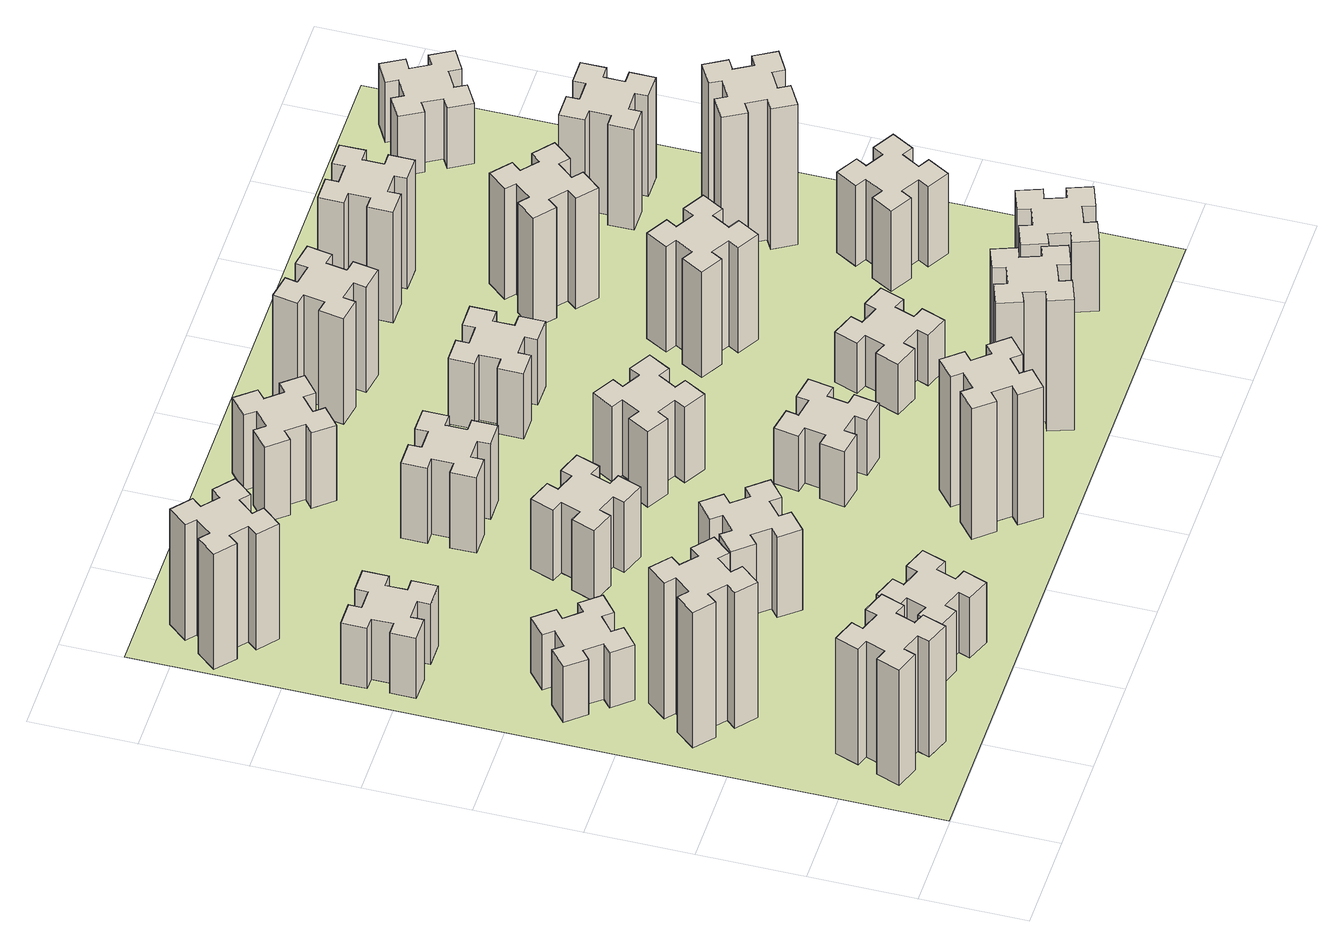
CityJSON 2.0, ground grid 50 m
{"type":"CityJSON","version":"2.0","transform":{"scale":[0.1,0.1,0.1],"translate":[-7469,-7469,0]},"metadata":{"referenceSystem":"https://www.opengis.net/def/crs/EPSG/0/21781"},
"CityObjects":{
"building1":{"type":"Building","attributes":{"class":"1000","function":"1000","usage":"1000","yearOfConstruction":2016,"roofType":"1000","measuredHeight":69,"storeysAboveGround":30,"storeysBelowGround":0},"geometry":[{"type":"Solid","lod":"1","boundaries":[[[[0,1,2,3,4,5,6,7,8,9,10,11,12,13,14,15,16,17,18,19]],[[17,16,20,21]],[[16,15,22,20]],[[15,14,23,22]],[[14,13,24,23]],[[13,12,25,24]],[[12,11,26,25]],[[11,10,27,26]],[[10,9,28,27]],[[9,8,29,28]],[[8,7,30,29]],[[7,6,31,30]],[[6,5,32,31]],[[5,4,33,32]],[[4,3,34,33]],[[3,2,35,34]],[[2,1,36,35]],[[1,0,37,36]],[[0,19,38,37]],[[19,18,39,38]],[[18,17,21,39]],[[24,25,26,27,28,29,30,31,32,33,34,35,36,37,38,39,21,20,22,23]]]]}]},
"building2":{"type":"Building","attributes":{"class":"1000","function":"1000","usage":"1000","yearOfConstruction":2016,"roofType":"1000","measuredHeight":81,"storeysAboveGround":30,"storeysBelowGround":0},"geometry":[{"type":"Solid","lod":"1","boundaries":[[[[40,41,42,43,44,45,46,47,48,49,50,51,52,53,54,55,56,57,58,59]],[[57,56,60,61]],[[56,55,62,60]],[[55,54,63,62]],[[54,53,64,63]],[[53,52,65,64]],[[52,51,66,65]],[[51,50,67,66]],[[50,49,68,67]],[[49,48,69,68]],[[48,47,70,69]],[[47,46,71,70]],[[46,45,72,71]],[[45,44,73,72]],[[44,43,74,73]],[[43,42,75,74]],[[42,41,76,75]],[[41,40,77,76]],[[40,59,78,77]],[[59,58,79,78]],[[58,57,61,79]],[[64,65,66,67,68,69,70,71,72,73,74,75,76,77,78,79,61,60,62,63]]]]}]},
"building3":{"type":"Building","attributes":{"class":"1000","function":"1000","usage":"1000","yearOfConstruction":2016,"roofType":"1000","measuredHeight":33,"storeysAboveGround":30,"storeysBelowGround":0},"geometry":[{"type":"Solid","lod":"1","boundaries":[[[[80,81,82,83,84,85,86,87,88,89,90,91,92,93,94,95,96,97,98,99]],[[97,96,100,101]],[[96,95,102,100]],[[95,94,103,102]],[[94,93,104,103]],[[93,92,105,104]],[[92,91,106,105]],[[91,90,107,106]],[[90,89,108,107]],[[89,88,109,108]],[[88,87,110,109]],[[87,86,111,110]],[[86,85,112,111]],[[85,84,113,112]],[[84,83,114,113]],[[83,82,115,114]],[[82,81,116,115]],[[81,80,117,116]],[[80,99,118,117]],[[99,98,119,118]],[[98,97,101,119]],[[104,105,106,107,108,109,110,111,112,113,114,115,116,117,118,119,101,100,102,103]]]]}]},
"building4":{"type":"Building","attributes":{"class":"1000","function":"1000","usage":"1000","yearOfConstruction":2016,"roofType":"1000","measuredHeight":36,"storeysAboveGround":30,"storeysBelowGround":0},"geometry":[{"type":"Solid","lod":"1","boundaries":[[[[120,121,122,123,124,125,126,127,128,129,130,131,132,133,134,135,136,137,138,139]],[[137,136,140,141]],[[136,135,142,140]],[[135,134,143,142]],[[134,133,144,143]],[[133,132,145,144]],[[132,131,146,145]],[[131,130,147,146]],[[130,129,148,147]],[[129,128,149,148]],[[128,127,150,149]],[[127,126,151,150]],[[126,125,152,151]],[[125,124,153,152]],[[124,123,154,153]],[[123,122,155,154]],[[122,121,156,155]],[[121,120,157,156]],[[120,139,158,157]],[[139,138,159,158]],[[138,137,141,159]],[[144,145,146,147,148,149,150,151,152,153,154,155,156,157,158,159,141,140,142,143]]]]}]},
"building5":{"type":"Building","attributes":{"class":"1000","function":"1000","usage":"1000","yearOfConstruction":2016,"roofType":"1000","measuredHeight":36,"storeysAboveGround":30,"storeysBelowGround":0},"geometry":[{"type":"Solid","lod":"1","boundaries":[[[[160,161,162,163,164,165,166,167,168,169,170,171,172,173,174,175,176,177,178,179]],[[177,176,180,181]],[[176,175,182,180]],[[175,174,183,182]],[[174,173,184,183]],[[173,172,185,184]],[[172,171,186,185]],[[171,170,187,186]],[[170,169,188,187]],[[169,168,189,188]],[[168,167,190,189]],[[167,166,191,190]],[[166,165,192,191]],[[165,164,193,192]],[[164,163,194,193]],[[163,162,195,194]],[[162,161,196,195]],[[161,160,197,196]],[[160,179,198,197]],[[179,178,199,198]],[[178,177,181,199]],[[184,185,186,187,188,189,190,191,192,193,194,195,196,197,198,199,181,180,182,183]]]]}]},
"building6":{"type":"Building","attributes":{"class":"1000","function":"1000","usage":"1000","yearOfConstruction":2016,"roofType":"1000","measuredHeight":69,"storeysAboveGround":30,"storeysBelowGround":0},"geometry":[{"type":"Solid","lod":"1","boundaries":[[[[200,201,202,203,204,205,206,207,208,209,210,211,212,213,214,215,216,217,218,219]],[[217,216,220,221]],[[216,215,222,220]],[[215,214,223,222]],[[214,213,224,223]],[[213,212,225,224]],[[212,211,226,225]],[[211,210,227,226]],[[210,209,228,227]],[[209,208,229,228]],[[208,207,230,229]],[[207,206,231,230]],[[206,205,232,231]],[[205,204,233,232]],[[204,203,234,233]],[[203,202,235,234]],[[202,201,236,235]],[[201,200,237,236]],[[200,219,238,237]],[[219,218,239,238]],[[218,217,221,239]],[[224,225,226,227,228,229,230,231,232,233,234,235,236,237,238,239,221,220,222,223]]]]}]},
"building7":{"type":"Building","attributes":{"class":"1000","function":"1000","usage":"1000","yearOfConstruction":2016,"roofType":"1000","measuredHeight":48,"storeysAboveGround":30,"storeysBelowGround":0},"geometry":[{"type":"Solid","lod":"1","boundaries":[[[[240,241,242,243,244,245,246,247,248,249,250,251,252,253,254,255,256,257,258,259]],[[257,256,260,261]],[[256,255,262,260]],[[255,254,263,262]],[[254,253,264,263]],[[253,252,265,264]],[[252,251,266,265]],[[251,250,267,266]],[[250,249,268,267]],[[249,248,269,268]],[[248,247,270,269]],[[247,246,271,270]],[[246,245,272,271]],[[245,244,273,272]],[[244,243,274,273]],[[243,242,275,274]],[[242,241,276,275]],[[241,240,277,276]],[[240,259,278,277]],[[259,258,279,278]],[[258,257,261,279]],[[264,265,266,267,268,269,270,271,272,273,274,275,276,277,278,279,261,260,262,263]]]]}]},
"building8":{"type":"Building","attributes":{"class":"1000","function":"1000","usage":"1000","yearOfConstruction":2016,"roofType":"1000","measuredHeight":42,"storeysAboveGround":30,"storeysBelowGround":0},"geometry":[{"type":"Solid","lod":"1","boundaries":[[[[280,281,282,283,284,285,286,287,288,289,290,291,292,293,294,295,296,297,298,299]],[[297,296,300,301]],[[296,295,302,300]],[[295,294,303,302]],[[294,293,304,303]],[[293,292,305,304]],[[292,291,306,305]],[[291,290,307,306]],[[290,289,308,307]],[[289,288,309,308]],[[288,287,310,309]],[[287,286,311,310]],[[286,285,312,311]],[[285,284,313,312]],[[284,283,314,313]],[[283,282,315,314]],[[282,281,316,315]],[[281,280,317,316]],[[280,299,318,317]],[[299,298,319,318]],[[298,297,301,319]],[[304,305,306,307,308,309,310,311,312,313,314,315,316,317,318,319,301,300,302,303]]]]}]},
"building9":{"type":"Building","attributes":{"class":"1000","function":"1000","usage":"1000","yearOfConstruction":2016,"roofType":"1000","measuredHeight":45,"storeysAboveGround":30,"storeysBelowGround":0},"geometry":[{"type":"Solid","lod":"1","boundaries":[[[[320,321,322,323,324,325,326,327,328,329,330,331,332,333,334,335,336,337,338,339]],[[337,336,340,341]],[[336,335,342,340]],[[335,334,343,342]],[[334,333,344,343]],[[333,332,345,344]],[[332,331,346,345]],[[331,330,347,346]],[[330,329,348,347]],[[329,328,349,348]],[[328,327,350,349]],[[327,326,351,350]],[[326,325,352,351]],[[325,324,353,352]],[[324,323,354,353]],[[323,322,355,354]],[[322,321,356,355]],[[321,320,357,356]],[[320,339,358,357]],[[339,338,359,358]],[[338,337,341,359]],[[344,345,346,347,348,349,350,351,352,353,354,355,356,357,358,359,341,340,342,343]]]]}]},
"building10":{"type":"Building","attributes":{"class":"1000","function":"1000","usage":"1000","yearOfConstruction":2016,"roofType":"1000","measuredHeight":78,"storeysAboveGround":30,"storeysBelowGround":0},"geometry":[{"type":"Solid","lod":"1","boundaries":[[[[360,361,362,363,364,365,366,367,368,369,370,371,372,373,374,375,376,377,378,379]],[[377,376,380,381]],[[376,375,382,380]],[[375,374,383,382]],[[374,373,384,383]],[[373,372,385,384]],[[372,371,386,385]],[[371,370,387,386]],[[370,369,388,387]],[[369,368,389,388]],[[368,367,390,389]],[[367,366,391,390]],[[366,365,392,391]],[[365,364,393,392]],[[364,363,394,393]],[[363,362,395,394]],[[362,361,396,395]],[[361,360,397,396]],[[360,379,398,397]],[[379,378,399,398]],[[378,377,381,399]],[[384,385,386,387,388,389,390,391,392,393,394,395,396,397,398,399,381,380,382,383]]]]}]},
"building11":{"type":"Building","attributes":{"class":"1000","function":"1000","usage":"1000","yearOfConstruction":2016,"roofType":"1000","measuredHeight":45,"storeysAboveGround":30,"storeysBelowGround":0},"geometry":[{"type":"Solid","lod":"1","boundaries":[[[[400,401,402,403,404,405,406,407,408,409,410,411,412,413,414,415,416,417,418,419]],[[417,416,420,421]],[[416,415,422,420]],[[415,414,423,422]],[[414,413,424,423]],[[413,412,425,424]],[[412,411,426,425]],[[411,410,427,426]],[[410,409,428,427]],[[409,408,429,428]],[[408,407,430,429]],[[407,406,431,430]],[[406,405,432,431]],[[405,404,433,432]],[[404,403,434,433]],[[403,402,435,434]],[[402,401,436,435]],[[401,400,437,436]],[[400,419,438,437]],[[419,418,439,438]],[[418,417,421,439]],[[424,425,426,427,428,429,430,431,432,433,434,435,436,437,438,439,421,420,422,423]]]]}]},
"building12":{"type":"Building","attributes":{"class":"1000","function":"1000","usage":"1000","yearOfConstruction":2016,"roofType":"1000","measuredHeight":33,"storeysAboveGround":30,"storeysBelowGround":0},"geometry":[{"type":"Solid","lod":"1","boundaries":[[[[440,441,442,443,444,445,446,447,448,449,450,451,452,453,454,455,456,457,458,459]],[[457,456,460,461]],[[456,455,462,460]],[[455,454,463,462]],[[454,453,464,463]],[[453,452,465,464]],[[452,451,466,465]],[[451,450,467,466]],[[450,449,468,467]],[[449,448,469,468]],[[448,447,470,469]],[[447,446,471,470]],[[446,445,472,471]],[[445,444,473,472]],[[444,443,474,473]],[[443,442,475,474]],[[442,441,476,475]],[[441,440,477,476]],[[440,459,478,477]],[[459,458,479,478]],[[458,457,461,479]],[[464,465,466,467,468,469,470,471,472,473,474,475,476,477,478,479,461,460,462,463]]]]}]},
"building13":{"type":"Building","attributes":{"class":"1000","function":"1000","usage":"1000","yearOfConstruction":2016,"roofType":"1000","measuredHeight":45,"storeysAboveGround":30,"storeysBelowGround":0},"geometry":[{"type":"Solid","lod":"1","boundaries":[[[[480,481,482,483,484,485,486,487,488,489,490,491,492,493,494,495,496,497,498,499]],[[497,496,500,501]],[[496,495,502,500]],[[495,494,503,502]],[[494,493,504,503]],[[493,492,505,504]],[[492,491,506,505]],[[491,490,507,506]],[[490,489,508,507]],[[489,488,509,508]],[[488,487,510,509]],[[487,486,511,510]],[[486,485,512,511]],[[485,484,513,512]],[[484,483,514,513]],[[483,482,515,514]],[[482,481,516,515]],[[481,480,517,516]],[[480,499,518,517]],[[499,498,519,518]],[[498,497,501,519]],[[504,505,506,507,508,509,510,511,512,513,514,515,516,517,518,519,501,500,502,503]]]]}]},
"building14":{"type":"Building","attributes":{"class":"1000","function":"1000","usage":"1000","yearOfConstruction":2016,"roofType":"1000","measuredHeight":78,"storeysAboveGround":30,"storeysBelowGround":0},"geometry":[{"type":"Solid","lod":"1","boundaries":[[[[520,521,522,523,524,525,526,527,528,529,530,531,532,533,534,535,536,537,538,539]],[[537,536,540,541]],[[536,535,542,540]],[[535,534,543,542]],[[534,533,544,543]],[[533,532,545,544]],[[532,531,546,545]],[[531,530,547,546]],[[530,529,548,547]],[[529,528,549,548]],[[528,527,550,549]],[[527,526,551,550]],[[526,525,552,551]],[[525,524,553,552]],[[524,523,554,553]],[[523,522,555,554]],[[522,521,556,555]],[[521,520,557,556]],[[520,539,558,557]],[[539,538,559,558]],[[538,537,541,559]],[[544,545,546,547,548,549,550,551,552,553,554,555,556,557,558,559,541,540,542,543]]]]}]},
"building15":{"type":"Building","attributes":{"class":"1000","function":"1000","usage":"1000","yearOfConstruction":2016,"roofType":"1000","measuredHeight":39,"storeysAboveGround":30,"storeysBelowGround":0},"geometry":[{"type":"Solid","lod":"1","boundaries":[[[[560,561,562,563,564,565,566,567,568,569,570,571,572,573,574,575,576,577,578,579]],[[577,576,580,581]],[[576,575,582,580]],[[575,574,583,582]],[[574,573,584,583]],[[573,572,585,584]],[[572,571,586,585]],[[571,570,587,586]],[[570,569,588,587]],[[569,568,589,588]],[[568,567,590,589]],[[567,566,591,590]],[[566,565,592,591]],[[565,564,593,592]],[[564,563,594,593]],[[563,562,595,594]],[[562,561,596,595]],[[561,560,597,596]],[[560,579,598,597]],[[579,578,599,598]],[[578,577,581,599]],[[584,585,586,587,588,589,590,591,592,593,594,595,596,597,598,599,581,580,582,583]]]]}]},
"building16":{"type":"Building","attributes":{"class":"1000","function":"1000","usage":"1000","yearOfConstruction":2016,"roofType":"1000","measuredHeight":63,"storeysAboveGround":30,"storeysBelowGround":0},"geometry":[{"type":"Solid","lod":"1","boundaries":[[[[600,601,602,603,604,605,606,607,608,609,610,611,612,613,614,615,616,617,618,619]],[[617,616,620,621]],[[616,615,622,620]],[[615,614,623,622]],[[614,613,624,623]],[[613,612,625,624]],[[612,611,626,625]],[[611,610,627,626]],[[610,609,628,627]],[[609,608,629,628]],[[608,607,630,629]],[[607,606,631,630]],[[606,605,632,631]],[[605,604,633,632]],[[604,603,634,633]],[[603,602,635,634]],[[602,601,636,635]],[[601,600,637,636]],[[600,619,638,637]],[[619,618,639,638]],[[618,617,621,639]],[[624,625,626,627,628,629,630,631,632,633,634,635,636,637,638,639,621,620,622,623]]]]}]},
"building17":{"type":"Building","attributes":{"class":"1000","function":"1000","usage":"1000","yearOfConstruction":2016,"roofType":"1000","measuredHeight":30,"storeysAboveGround":30,"storeysBelowGround":0},"geometry":[{"type":"Solid","lod":"1","boundaries":[[[[640,641,642,643,644,645,646,647,648,649,650,651,652,653,654,655,656,657,658,659]],[[657,656,660,661]],[[656,655,662,660]],[[655,654,663,662]],[[654,653,664,663]],[[653,652,665,664]],[[652,651,666,665]],[[651,650,667,666]],[[650,649,668,667]],[[649,648,669,668]],[[648,647,670,669]],[[647,646,671,670]],[[646,645,672,671]],[[645,644,673,672]],[[644,643,674,673]],[[643,642,675,674]],[[642,641,676,675]],[[641,640,677,676]],[[640,659,678,677]],[[659,658,679,678]],[[658,657,661,679]],[[664,665,666,667,668,669,670,671,672,673,674,675,676,677,678,679,661,660,662,663]]]]}]},
"building18":{"type":"Building","attributes":{"class":"1000","function":"1000","usage":"1000","yearOfConstruction":2016,"roofType":"1000","measuredHeight":63,"storeysAboveGround":30,"storeysBelowGround":0},"geometry":[{"type":"Solid","lod":"1","boundaries":[[[[680,681,682,683,684,685,686,687,688,689,690,691,692,693,694,695,696,697,698,699]],[[697,696,700,701]],[[696,695,702,700]],[[695,694,703,702]],[[694,693,704,703]],[[693,692,705,704]],[[692,691,706,705]],[[691,690,707,706]],[[690,689,708,707]],[[689,688,709,708]],[[688,687,710,709]],[[687,686,711,710]],[[686,685,712,711]],[[685,684,713,712]],[[684,683,714,713]],[[683,682,715,714]],[[682,681,716,715]],[[681,680,717,716]],[[680,699,718,717]],[[699,698,719,718]],[[698,697,701,719]],[[704,705,706,707,708,709,710,711,712,713,714,715,716,717,718,719,701,700,702,703]]]]}]},
"building19":{"type":"Building","attributes":{"class":"1000","function":"1000","usage":"1000","yearOfConstruction":2016,"roofType":"1000","measuredHeight":66,"storeysAboveGround":30,"storeysBelowGround":0},"geometry":[{"type":"Solid","lod":"1","boundaries":[[[[720,721,722,723,724,725,726,727,728,729,730,731,732,733,734,735,736,737,738,739]],[[737,736,740,741]],[[736,735,742,740]],[[735,734,743,742]],[[734,733,744,743]],[[733,732,745,744]],[[732,731,746,745]],[[731,730,747,746]],[[730,729,748,747]],[[729,728,749,748]],[[728,727,750,749]],[[727,726,751,750]],[[726,725,752,751]],[[725,724,753,752]],[[724,723,754,753]],[[723,722,755,754]],[[722,721,756,755]],[[721,720,757,756]],[[720,739,758,757]],[[739,738,759,758]],[[738,737,741,759]],[[744,745,746,747,748,749,750,751,752,753,754,755,756,757,758,759,741,740,742,743]]]]}]},
"building20":{"type":"Building","attributes":{"class":"1000","function":"1000","usage":"1000","yearOfConstruction":2016,"roofType":"1000","measuredHeight":42,"storeysAboveGround":30,"storeysBelowGround":0},"geometry":[{"type":"Solid","lod":"1","boundaries":[[[[760,761,762,763,764,765,766,767,768,769,770,771,772,773,774,775,776,777,778,779]],[[777,776,780,781]],[[776,775,782,780]],[[775,774,783,782]],[[774,773,784,783]],[[773,772,785,784]],[[772,771,786,785]],[[771,770,787,786]],[[770,769,788,787]],[[769,768,789,788]],[[768,767,790,789]],[[767,766,791,790]],[[766,765,792,791]],[[765,764,793,792]],[[764,763,794,793]],[[763,762,795,794]],[[762,761,796,795]],[[761,760,797,796]],[[760,779,798,797]],[[779,778,799,798]],[[778,777,781,799]],[[784,785,786,787,788,789,790,791,792,793,794,795,796,797,798,799,781,780,782,783]]]]}]},
"building21":{"type":"Building","attributes":{"class":"1000","function":"1000","usage":"1000","yearOfConstruction":2016,"roofType":"1000","measuredHeight":66,"storeysAboveGround":30,"storeysBelowGround":0},"geometry":[{"type":"Solid","lod":"1","boundaries":[[[[800,801,802,803,804,805,806,807,808,809,810,811,812,813,814,815,816,817,818,819]],[[817,816,820,821]],[[816,815,822,820]],[[815,814,823,822]],[[814,813,824,823]],[[813,812,825,824]],[[812,811,826,825]],[[811,810,827,826]],[[810,809,828,827]],[[809,808,829,828]],[[808,807,830,829]],[[807,806,831,830]],[[806,805,832,831]],[[805,804,833,832]],[[804,803,834,833]],[[803,802,835,834]],[[802,801,836,835]],[[801,800,837,836]],[[800,819,838,837]],[[819,818,839,838]],[[818,817,821,839]],[[824,825,826,827,828,829,830,831,832,833,834,835,836,837,838,839,821,820,822,823]]]]}]},
"building22":{"type":"Building","attributes":{"class":"1000","function":"1000","usage":"1000","yearOfConstruction":2016,"roofType":"1000","measuredHeight":48,"storeysAboveGround":30,"storeysBelowGround":0},"geometry":[{"type":"Solid","lod":"1","boundaries":[[[[840,841,842,843,844,845,846,847,848,849,850,851,852,853,854,855,856,857,858,859]],[[857,856,860,861]],[[856,855,862,860]],[[855,854,863,862]],[[854,853,864,863]],[[853,852,865,864]],[[852,851,866,865]],[[851,850,867,866]],[[850,849,868,867]],[[849,848,869,868]],[[848,847,870,869]],[[847,846,871,870]],[[846,845,872,871]],[[845,844,873,872]],[[844,843,874,873]],[[843,842,875,874]],[[842,841,876,875]],[[841,840,877,876]],[[840,859,878,877]],[[859,858,879,878]],[[858,857,861,879]],[[864,865,866,867,868,869,870,871,872,873,874,875,876,877,878,879,861,860,862,863]]]]}]},
"building23":{"type":"Building","attributes":{"class":"1000","function":"1000","usage":"1000","yearOfConstruction":2016,"roofType":"1000","measuredHeight":84,"storeysAboveGround":30,"storeysBelowGround":0},"geometry":[{"type":"Solid","lod":"1","boundaries":[[[[880,881,882,883,884,885,886,887,888,889,890,891,892,893,894,895,896,897,898,899]],[[897,896,900,901]],[[896,895,902,900]],[[895,894,903,902]],[[894,893,904,903]],[[893,892,905,904]],[[892,891,906,905]],[[891,890,907,906]],[[890,889,908,907]],[[889,888,909,908]],[[888,887,910,909]],[[887,886,911,910]],[[886,885,912,911]],[[885,884,913,912]],[[884,883,914,913]],[[883,882,915,914]],[[882,881,916,915]],[[881,880,917,916]],[[880,899,918,917]],[[899,898,919,918]],[[898,897,901,919]],[[904,905,906,907,908,909,910,911,912,913,914,915,916,917,918,919,901,900,902,903]]]]}]},
"building24":{"type":"Building","attributes":{"class":"1000","function":"1000","usage":"1000","yearOfConstruction":2016,"roofType":"1000","measuredHeight":60,"storeysAboveGround":30,"storeysBelowGround":0},"geometry":[{"type":"Solid","lod":"1","boundaries":[[[[920,921,922,923,924,925,926,927,928,929,930,931,932,933,934,935,936,937,938,939]],[[937,936,940,941]],[[936,935,942,940]],[[935,934,943,942]],[[934,933,944,943]],[[933,932,945,944]],[[932,931,946,945]],[[931,930,947,946]],[[930,929,948,947]],[[929,928,949,948]],[[928,927,950,949]],[[927,926,951,950]],[[926,925,952,951]],[[925,924,953,952]],[[924,923,954,953]],[[923,922,955,954]],[[922,921,956,955]],[[921,920,957,956]],[[920,939,958,957]],[[939,938,959,958]],[[938,937,941,959]],[[944,945,946,947,948,949,950,951,952,953,954,955,956,957,958,959,941,940,942,943]]]]}]},
"building25":{"type":"Building","attributes":{"class":"1000","function":"1000","usage":"1000","yearOfConstruction":2016,"roofType":"1000","measuredHeight":36,"storeysAboveGround":30,"storeysBelowGround":0},"geometry":[{"type":"Solid","lod":"1","boundaries":[[[[960,961,962,963,964,965,966,967,968,969,970,971,972,973,974,975,976,977,978,979]],[[977,976,980,981]],[[976,975,982,980]],[[975,974,983,982]],[[974,973,984,983]],[[973,972,985,984]],[[972,971,986,985]],[[971,970,987,986]],[[970,969,988,987]],[[969,968,989,988]],[[968,967,990,989]],[[967,966,991,990]],[[966,965,992,991]],[[965,964,993,992]],[[964,963,994,993]],[[963,962,995,994]],[[962,961,996,995]],[[961,960,997,996]],[[960,979,998,997]],[[979,978,999,998]],[[978,977,981,999]],[[984,985,986,987,988,989,990,991,992,993,994,995,996,997,998,999,981,980,982,983]]]]}]},
"landuse1":{"type":"LandUse","attributes":{"name":"plot1","function":"1010"},"geometry":[{"type":"MultiSurface","lod":"1","boundaries":[[[1000,1001,1002,1003]]]}]}
},
"vertices":[
[291,289,0],[385,255,0],[364,199,0],[477,157,0],[518,270,0],[462,291,0],[496,385,0],[552,364,0],[593,477,0],[480,518,0],[460,462,0],[366,496,0],[387,552,0],[274,593,0],[233,480,0],[289,460,0],[255,366,0],[199,387,0],[157,274,0],[270,233,0],[255,366,690],[199,387,690],[289,460,690],[233,480,690],[274,593,690],[387,552,690],[366,496,690],[460,462,690],[480,518,690],[593,477,690],[552,364,690],[496,385,690],[462,291,690],[518,270,690],[477,157,690],[364,199,690],[385,255,690],[291,289,690],[270,233,690],[157,274,690],
[266,1163,0],[343,1099,0],[304,1053,0],[396,976,0],[473,1068,0],[427,1106,0],[492,1183,0],[538,1144,0],[615,1236,0],[523,1313,0],[484,1267,0],[408,1332,0],[446,1378,0],[354,1455,0],[277,1363,0],[323,1324,0],[259,1248,0],[213,1286,0],[136,1194,0],[228,1117,0],[259,1248,810],[213,1286,810],[323,1324,810],[277,1363,810],[354,1455,810],[446,1378,810],[408,1332,810],[484,1267,810],[523,1313,810],[615,1236,810],[538,1144,810],[492,1183,810],[427,1106,810],[473,1068,810],[396,976,810],[304,1053,810],[343,1099,810],[266,1163,810],[228,1117,810],[136,1194,810],
[408,1639,0],[484,1703,0],[523,1657,0],[615,1734,0],[538,1826,0],[492,1788,0],[427,1864,0],[473,1903,0],[396,1995,0],[304,1918,0],[343,1872,0],[266,1807,0],[228,1853,0],[136,1776,0],[213,1684,0],[259,1723,0],[323,1646,0],[277,1608,0],[354,1516,0],[446,1593,0],[323,1646,330],[277,1608,330],[259,1723,330],[213,1684,330],[136,1776,330],[228,1853,330],[266,1807,330],[343,1872,330],[304,1918,330],[396,1995,330],[473,1903,330],[427,1864,330],[492,1788,330],[538,1826,330],[615,1734,330],[523,1657,330],[484,1703,330],[408,1639,330],[446,1593,330],[354,1516,330],
[165,2645,0],[165,2545,0],[105,2545,0],[105,2425,0],[225,2425,0],[225,2485,0],[325,2485,0],[325,2425,0],[445,2425,0],[445,2545,0],[385,2545,0],[385,2645,0],[445,2645,0],[445,2765,0],[325,2765,0],[325,2705,0],[225,2705,0],[225,2765,0],[105,2765,0],[105,2645,0],[225,2705,360],[225,2765,360],[325,2705,360],[325,2765,360],[445,2765,360],[445,2645,360],[385,2645,360],[385,2545,360],[445,2545,360],[445,2425,360],[325,2425,360],[325,2485,360],[225,2485,360],[225,2425,360],[105,2425,360],[105,2545,360],[165,2545,360],[165,2645,360],[105,2645,360],[105,2765,360],
[931,289,0],[1025,255,0],[1004,199,0],[1117,157,0],[1158,270,0],[1102,291,0],[1136,385,0],[1192,364,0],[1233,477,0],[1120,518,0],[1100,462,0],[1006,496,0],[1027,552,0],[914,593,0],[873,480,0],[929,460,0],[895,366,0],[839,387,0],[797,274,0],[910,233,0],[895,366,360],[839,387,360],[929,460,360],[873,480,360],[914,593,360],[1027,552,360],[1006,496,360],[1100,462,360],[1120,518,360],[1233,477,360],[1192,364,360],[1136,385,360],[1102,291,360],[1158,270,360],[1117,157,360],[1004,199,360],[1025,255,360],[931,289,360],[910,233,360],[797,274,360],
[166,3283,0],[243,3219,0],[204,3173,0],[296,3096,0],[373,3188,0],[327,3226,0],[392,3303,0],[438,3264,0],[515,3356,0],[423,3433,0],[384,3387,0],[308,3452,0],[346,3498,0],[254,3575,0],[177,3483,0],[223,3444,0],[159,3368,0],[113,3406,0],[36,3314,0],[128,3237,0],[159,3368,690],[113,3406,690],[223,3444,690],[177,3483,690],[254,3575,690],[346,3498,690],[308,3452,690],[384,3387,690],[423,3433,690],[515,3356,690],[438,3264,690],[392,3303,690],[327,3226,690],[373,3188,690],[296,3096,690],[204,3173,690],[243,3219,690],[166,3283,690],[128,3237,690],[36,3314,690],
[1083,1332,0],[1006,1267,0],[968,1313,0],[876,1236,0],[953,1144,0],[999,1183,0],[1063,1106,0],[1017,1068,0],[1094,976,0],[1186,1053,0],[1148,1099,0],[1224,1163,0],[1263,1117,0],[1355,1194,0],[1278,1286,0],[1232,1248,0],[1167,1324,0],[1213,1363,0],[1136,1455,0],[1044,1378,0],[1167,1324,480],[1213,1363,480],[1232,1248,480],[1278,1286,480],[1355,1194,480],[1263,1117,480],[1224,1163,480],[1148,1099,480],[1186,1053,480],[1094,976,480],[1017,1068,480],[1063,1106,480],[999,1183,480],[953,1144,480],[876,1236,480],[968,1313,480],[1006,1267,480],[1083,1332,480],[1044,1378,480],[1136,1455,480],
[1031,1869,0],[1125,1835,0],[1104,1779,0],[1217,1737,0],[1258,1850,0],[1202,1871,0],[1236,1965,0],[1292,1944,0],[1333,2057,0],[1220,2098,0],[1200,2042,0],[1106,2076,0],[1127,2132,0],[1014,2173,0],[973,2060,0],[1029,2040,0],[995,1946,0],[939,1967,0],[897,1854,0],[1010,1813,0],[995,1946,420],[939,1967,420],[1029,2040,420],[973,2060,420],[1014,2173,420],[1127,2132,420],[1106,2076,420],[1200,2042,420],[1220,2098,420],[1333,2057,420],[1292,1944,420],[1236,1965,420],[1202,1871,420],[1258,1850,420],[1217,1737,420],[1104,1779,420],[1125,1835,420],[1031,1869,420],[1010,1813,420],[897,1854,420],
[1325,2545,0],[1325,2645,0],[1385,2645,0],[1385,2765,0],[1265,2765,0],[1265,2705,0],[1165,2705,0],[1165,2765,0],[1045,2765,0],[1045,2645,0],[1105,2645,0],[1105,2545,0],[1045,2545,0],[1045,2425,0],[1165,2425,0],[1165,2485,0],[1265,2485,0],[1265,2425,0],[1385,2425,0],[1385,2545,0],[1265,2485,450],[1265,2425,450],[1165,2485,450],[1165,2425,450],[1045,2425,450],[1045,2545,450],[1105,2545,450],[1105,2645,450],[1045,2645,450],[1045,2765,450],[1165,2765,450],[1165,2705,450],[1265,2705,450],[1265,2765,450],[1385,2765,450],[1385,2645,450],[1325,2645,450],[1325,2545,450],[1385,2545,450],[1385,2425,450],
[1988,259,0],[2064,323,0],[2103,277,0],[2195,354,0],[2118,446,0],[2072,408,0],[2007,484,0],[2053,523,0],[1976,615,0],[1884,538,0],[1923,492,0],[1846,427,0],[1808,473,0],[1716,396,0],[1793,304,0],[1839,343,0],[1903,266,0],[1857,228,0],[1934,136,0],[2026,213,0],[1903,266,780],[1857,228,780],[1839,343,780],[1793,304,780],[1716,396,780],[1808,473,780],[1846,427,780],[1923,492,780],[1884,538,780],[1976,615,780],[2053,523,780],[2007,484,780],[2072,408,780],[2118,446,780],[2195,354,780],[2103,277,780],[2064,323,780],[1988,259,780],[2026,213,780],[1934,136,780],
[1332,3368,0],[1267,3444,0],[1313,3483,0],[1236,3575,0],[1144,3498,0],[1183,3452,0],[1106,3387,0],[1068,3433,0],[976,3356,0],[1053,3264,0],[1099,3303,0],[1163,3226,0],[1117,3188,0],[1194,3096,0],[1286,3173,0],[1248,3219,0],[1324,3283,0],[1363,3237,0],[1455,3314,0],[1378,3406,0],[1324,3283,450],[1363,3237,450],[1248,3219,450],[1286,3173,450],[1194,3096,450],[1117,3188,450],[1163,3226,450],[1099,3303,450],[1053,3264,450],[976,3356,450],[1068,3433,450],[1106,3387,450],[1183,3452,450],[1144,3498,450],[1236,3575,450],[1313,3483,450],[1267,3444,450],[1332,3368,450],[1378,3406,450],[1455,3314,450],
[1887,1016,0],[1985,998,0],[1975,939,0],[2093,918,0],[2114,1037,0],[2055,1047,0],[2072,1145,0],[2131,1135,0],[2152,1253,0],[2034,1274,0],[2024,1215,0],[1925,1232,0],[1936,1291,0],[1817,1312,0],[1797,1194,0],[1856,1184,0],[1838,1085,0],[1779,1096,0],[1758,977,0],[1877,957,0],[1838,1085,330],[1779,1096,330],[1856,1184,330],[1797,1194,330],[1817,1312,330],[1936,1291,330],[1925,1232,330],[2024,1215,330],[2034,1274,330],[2152,1253,330],[2131,1135,330],[2072,1145,330],[2055,1047,330],[2114,1037,330],[2093,918,330],[1975,939,330],[1985,998,330],[1887,1016,330],[1877,957,330],[1758,977,330],
[1854,1926,0],[1767,1976,0],[1797,2028,0],[1693,2088,0],[1633,1984,0],[1685,1954,0],[1635,1867,0],[1583,1897,0],[1523,1793,0],[1627,1733,0],[1657,1785,0],[1744,1735,0],[1714,1683,0],[1818,1623,0],[1878,1727,0],[1826,1757,0],[1876,1844,0],[1928,1814,0],[1988,1918,0],[1884,1978,0],[1876,1844,450],[1928,1814,450],[1826,1757,450],[1878,1727,450],[1818,1623,450],[1714,1683,450],[1744,1735,450],[1657,1785,450],[1627,1733,450],[1523,1793,450],[1583,1897,450],[1635,1867,450],[1685,1954,450],[1633,1984,450],[1693,2088,450],[1797,2028,450],[1767,1976,450],[1854,1926,450],[1884,1978,450],[1988,1918,450],
[2605,496,0],[2511,462,0],[2490,518,0],[2377,477,0],[2419,364,0],[2475,385,0],[2509,291,0],[2453,270,0],[2494,157,0],[2607,199,0],[2586,255,0],[2680,289,0],[2700,233,0],[2813,274,0],[2772,387,0],[2716,366,0],[2682,460,0],[2738,480,0],[2697,593,0],[2584,552,0],[2682,460,780],[2738,480,780],[2716,366,780],[2772,387,780],[2813,274,780],[2700,233,780],[2680,289,780],[2586,255,780],[2607,199,780],[2494,157,780],[2453,270,780],[2509,291,780],[2475,385,780],[2419,364,780],[2377,477,780],[2490,518,780],[2511,462,780],[2605,496,780],[2584,552,780],[2697,593,780],
[1845,2645,0],[1845,2545,0],[1785,2545,0],[1785,2425,0],[1905,2425,0],[1905,2485,0],[2005,2485,0],[2005,2425,0],[2125,2425,0],[2125,2545,0],[2065,2545,0],[2065,2645,0],[2125,2645,0],[2125,2765,0],[2005,2765,0],[2005,2705,0],[1905,2705,0],[1905,2765,0],[1785,2765,0],[1785,2645,0],[1905,2705,390],[1905,2765,390],[2005,2705,390],[2005,2765,390],[2125,2765,390],[2125,2645,390],[2065,2645,390],[2065,2545,390],[2125,2545,390],[2125,2425,390],[2005,2425,390],[2005,2485,390],[1905,2485,390],[1905,2425,390],[1785,2425,390],[1785,2545,390],[1845,2545,390],[1845,2645,390],[1785,2645,390],[1785,2765,390],
[1756,3404,0],[1738,3305,0],[1679,3316,0],[1658,3197,0],[1777,3177,0],[1787,3236,0],[1885,3218,0],[1875,3159,0],[1993,3138,0],[2014,3257,0],[1955,3267,0],[1972,3365,0],[2031,3355,0],[2052,3473,0],[1934,3494,0],[1924,3435,0],[1825,3452,0],[1836,3511,0],[1717,3532,0],[1697,3414,0],[1825,3452,630],[1836,3511,630],[1924,3435,630],[1934,3494,630],[2052,3473,630],[2031,3355,630],[1972,3365,630],[1955,3267,630],[2014,3257,630],[1993,3138,630],[1875,3159,630],[1885,3218,630],[1787,3236,630],[1777,3177,630],[1658,3197,630],[1679,3316,630],[1738,3305,630],[1756,3404,630],[1697,3414,630],[1717,3532,630],
[2511,929,0],[2605,895,0],[2584,839,0],[2697,797,0],[2738,910,0],[2682,931,0],[2716,1025,0],[2772,1004,0],[2813,1117,0],[2700,1158,0],[2680,1102,0],[2586,1136,0],[2607,1192,0],[2494,1233,0],[2453,1120,0],[2509,1100,0],[2475,1006,0],[2419,1027,0],[2377,914,0],[2490,873,0],[2475,1006,300],[2419,1027,300],[2509,1100,300],[2453,1120,300],[2494,1233,300],[2607,1192,300],[2586,1136,300],[2680,1102,300],[2700,1158,300],[2813,1117,300],[2772,1004,300],[2716,1025,300],[2682,931,300],[2738,910,300],[2697,797,300],[2584,839,300],[2605,895,300],[2511,929,300],[2490,873,300],[2377,914,300],
[2694,1926,0],[2607,1976,0],[2637,2028,0],[2533,2088,0],[2473,1984,0],[2525,1954,0],[2475,1867,0],[2423,1897,0],[2363,1793,0],[2467,1733,0],[2497,1785,0],[2584,1735,0],[2554,1683,0],[2658,1623,0],[2718,1727,0],[2666,1757,0],[2716,1844,0],[2768,1814,0],[2828,1918,0],[2724,1978,0],[2716,1844,630],[2768,1814,630],[2666,1757,630],[2718,1727,630],[2658,1623,630],[2554,1683,630],[2584,1735,630],[2497,1785,630],[2467,1733,630],[2363,1793,630],[2423,1897,630],[2475,1867,630],[2525,1954,630],[2473,1984,630],[2533,2088,630],[2637,2028,630],[2607,1976,630],[2694,1926,630],[2724,1978,630],[2828,1918,630],
[2643,2704,0],[2579,2628,0],[2533,2666,0],[2456,2574,0],[2548,2497,0],[2586,2543,0],[2663,2479,0],[2624,2433,0],[2716,2356,0],[2793,2448,0],[2747,2486,0],[2812,2563,0],[2858,2524,0],[2935,2616,0],[2843,2693,0],[2804,2647,0],[2728,2712,0],[2766,2758,0],[2674,2835,0],[2597,2743,0],[2728,2712,660],[2766,2758,660],[2804,2647,660],[2843,2693,660],[2935,2616,660],[2858,2524,660],[2812,2563,660],[2747,2486,660],[2793,2448,660],[2716,2356,660],[2624,2433,660],[2663,2479,660],[2586,2543,660],[2548,2497,660],[2456,2574,660],[2533,2666,660],[2579,2628,660],[2643,2704,660],[2597,2743,660],[2674,2835,660],
[3345,596,0],[3251,562,0],[3230,618,0],[3117,577,0],[3159,464,0],[3215,485,0],[3249,391,0],[3193,370,0],[3234,257,0],[3347,299,0],[3326,355,0],[3420,389,0],[3440,333,0],[3553,374,0],[3512,487,0],[3456,466,0],[3422,560,0],[3478,580,0],[3437,693,0],[3324,652,0],[3422,560,420],[3478,580,420],[3456,466,420],[3512,487,420],[3553,374,420],[3440,333,420],[3420,389,420],[3326,355,420],[3347,299,420],[3234,257,420],[3193,370,420],[3249,391,420],[3215,485,420],[3159,464,420],[3117,577,420],[3230,618,420],[3251,562,420],[3345,596,420],[3324,652,420],[3437,693,420],
[2385,3385,0],[2385,3285,0],[2325,3285,0],[2325,3165,0],[2445,3165,0],[2445,3225,0],[2545,3225,0],[2545,3165,0],[2665,3165,0],[2665,3285,0],[2605,3285,0],[2605,3385,0],[2665,3385,0],[2665,3505,0],[2545,3505,0],[2545,3445,0],[2445,3445,0],[2445,3505,0],[2325,3505,0],[2325,3385,0],[2445,3445,660],[2445,3505,660],[2545,3445,660],[2545,3505,660],[2665,3505,660],[2665,3385,660],[2605,3385,660],[2605,3285,660],[2665,3285,660],[2665,3165,660],[2545,3165,660],[2545,3225,660],[2445,3225,660],[2445,3165,660],[2325,3165,660],[2325,3285,660],[2385,3285,660],[2385,3385,660],[2325,3385,660],[2325,3505,660],
[3434,1286,0],[3347,1336,0],[3377,1388,0],[3273,1448,0],[3213,1344,0],[3265,1314,0],[3215,1227,0],[3163,1257,0],[3103,1153,0],[3207,1093,0],[3237,1145,0],[3324,1095,0],[3294,1043,0],[3398,983,0],[3458,1087,0],[3406,1117,0],[3456,1204,0],[3508,1174,0],[3568,1278,0],[3464,1338,0],[3456,1204,480],[3508,1174,480],[3406,1117,480],[3458,1087,480],[3398,983,480],[3294,1043,480],[3324,1095,480],[3237,1145,480],[3207,1093,480],[3103,1153,480],[3163,1257,480],[3215,1227,480],[3265,1314,480],[3213,1344,480],[3273,1448,480],[3377,1388,480],[3347,1336,480],[3434,1286,480],[3464,1338,480],[3568,1278,480],
[3324,1976,0],[3237,1926,0],[3207,1978,0],[3103,1918,0],[3163,1814,0],[3215,1844,0],[3265,1757,0],[3213,1727,0],[3273,1623,0],[3377,1683,0],[3347,1735,0],[3434,1785,0],[3464,1733,0],[3568,1793,0],[3508,1897,0],[3456,1867,0],[3406,1954,0],[3458,1984,0],[3398,2088,0],[3294,2028,0],[3406,1954,840],[3458,1984,840],[3456,1867,840],[3508,1897,840],[3568,1793,840],[3464,1733,840],[3434,1785,840],[3347,1735,840],[3377,1683,840],[3273,1623,840],[3213,1727,840],[3265,1757,840],[3215,1844,840],[3163,1814,840],[3103,1918,840],[3207,1978,840],[3237,1926,840],[3324,1976,840],[3294,2028,840],[3398,2088,840],
[3285,2385,0],[3385,2385,0],[3385,2325,0],[3505,2325,0],[3505,2445,0],[3445,2445,0],[3445,2545,0],[3505,2545,0],[3505,2665,0],[3385,2665,0],[3385,2605,0],[3285,2605,0],[3285,2665,0],[3165,2665,0],[3165,2545,0],[3225,2545,0],[3225,2445,0],[3165,2445,0],[3165,2325,0],[3285,2325,0],[3225,2445,600],[3165,2445,600],[3225,2545,600],[3165,2545,600],[3165,2665,600],[3285,2665,600],[3285,2605,600],[3385,2605,600],[3385,2665,600],[3505,2665,600],[3505,2545,600],[3445,2545,600],[3445,2445,600],[3505,2445,600],[3505,2325,600],[3385,2325,600],[3385,2385,600],[3285,2385,600],[3285,2325,600],[3165,2325,600],
[3556,3347,0],[3506,3434,0],[3558,3464,0],[3498,3568,0],[3394,3508,0],[3424,3456,0],[3337,3406,0],[3307,3458,0],[3203,3398,0],[3263,3294,0],[3315,3324,0],[3365,3237,0],[3313,3207,0],[3373,3103,0],[3477,3163,0],[3447,3215,0],[3534,3265,0],[3564,3213,0],[3668,3273,0],[3608,3377,0],[3534,3265,360],[3564,3213,360],[3447,3215,360],[3477,3163,360],[3373,3103,360],[3313,3207,360],[3365,3237,360],[3315,3324,360],[3263,3294,360],[3203,3398,360],[3307,3458,360],[3337,3406,360],[3424,3456,360],[3394,3508,360],[3498,3568,360],[3558,3464,360],[3506,3434,360],[3556,3347,360],[3608,3377,360],[3668,3273,360],
[5,3705,0],[3705,3705,0],[3705,5,0],[5,5,0]
]}
